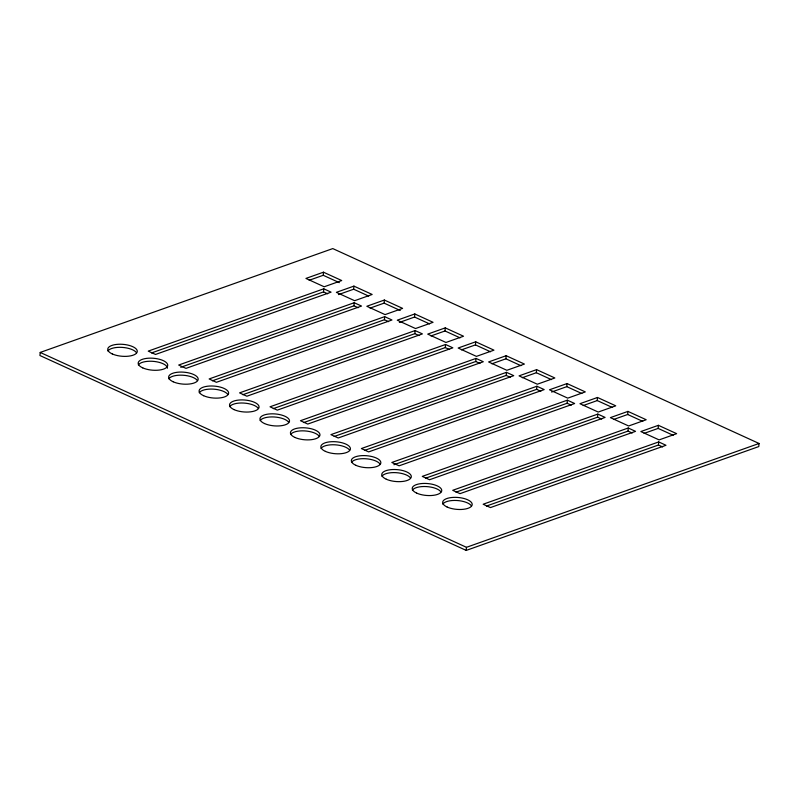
<?xml version="1.0" encoding="UTF-8"?>
<svg xmlns="http://www.w3.org/2000/svg" width="799" height="799" viewBox="0 0 799 799"><rect width="100%" height="100%" fill="white"/><g stroke="black" fill="none" stroke-linecap="round" stroke-linejoin="round"><path stroke-width="1.2" d="M40.2 352.439L39.95 355.525L466.216 550.411L758.8 446.561L759.05 443.475L332.784 248.589L40.2 352.439L466.466 547.315L759.05 443.475M309.173 280.269L323.225 275.285L323.465 272.199L341.742 280.549L324.184 286.781L305.917 278.432L323.465 272.199M151.48 352.958L323.525 291.905L323.775 288.809L331.086 292.154L155.525 354.456L148.224 351.121L323.775 288.809M338.456 294.611L353.667 289.208L353.917 286.122L372.184 294.471L354.626 300.704L336.359 292.344L353.917 286.122M180.764 367.3L353.977 305.817L354.227 302.731L361.528 306.067L185.977 368.379L178.666 365.043L354.227 302.731M370.067 308.114L384.119 303.131L384.359 300.034L402.636 308.384L385.078 314.616L366.811 306.267L384.359 300.034M212.374 380.803L384.419 319.74L384.669 316.654L391.979 319.99L216.419 382.302L209.118 378.956L384.669 316.654M399.35 322.446L414.561 317.043L414.811 313.957L433.078 322.307L415.52 328.539L397.253 320.189L414.811 313.957M242.826 394.726L414.871 333.662L415.12 330.566L422.421 333.912L246.871 396.224L239.56 392.878L415.12 330.566M430.971 335.95L445.013 330.966L445.263 327.88L463.53 336.229L445.972 342.461L427.705 334.112L445.263 327.88M273.278 408.639L445.313 347.575L445.562 344.489L452.873 347.835L277.313 410.137L270.012 406.801L445.562 344.489M461.413 349.872L475.455 344.888L475.705 341.792L493.972 350.152L476.424 356.384L458.147 348.024L475.705 341.792M303.72 422.561L475.765 361.498L476.014 358.411L483.315 361.747L307.765 424.059L300.454 420.713L476.014 358.411M466.216 550.411L466.466 547.315M491.864 363.795L505.907 358.801L506.157 355.715L524.424 364.064L506.866 370.297L488.598 361.947L506.157 355.715M334.172 436.484L506.206 375.42L506.456 372.334L513.767 375.67L338.217 437.982L330.906 434.636L506.456 372.334M522.306 377.707L536.349 372.724L536.598 369.637L554.866 377.987L537.318 384.219L519.04 375.87L536.598 369.637M364.614 450.396L536.658 389.343L536.908 386.247L544.209 389.592L368.659 451.894L361.348 448.559L536.908 386.247M551.59 392.049L566.801 386.646L567.05 383.56L585.317 391.909L567.759 398.142L549.492 389.782L567.05 383.56M393.897 464.738L567.1 403.255L567.35 400.169L574.661 403.515L399.11 465.817L391.8 462.481L567.35 400.169M583.2 405.552L597.243 400.569L597.492 397.473L615.759 405.832L598.211 412.054L579.944 403.705L597.492 397.473M425.507 478.241L597.552 417.178L597.802 414.092L605.113 417.428L429.552 479.74L422.252 476.394L597.802 414.092M613.652 419.465L627.694 414.481L627.944 411.395L646.211 419.745L628.653 425.977L610.386 417.627L627.944 411.395M455.959 492.164L628.004 431.1L628.244 428.004L635.555 431.35L460.004 493.662L452.693 490.316L628.244 428.004M644.094 433.388L658.146 428.404L658.386 425.318L676.663 433.667L659.105 439.899L640.838 431.55L658.386 425.318M486.401 506.077L658.446 445.013L658.696 441.927L666.006 445.273L490.446 507.575L483.145 504.239L658.696 441.927M323.225 275.285L339.335 282.656M353.667 289.208L368.709 296.079M384.119 303.131L400.239 310.491M414.561 317.043L429.602 323.925M445.013 330.966L460.054 337.847M475.455 344.888L490.506 351.76M505.907 358.801L520.948 365.682M536.349 372.724L551.4 379.605M566.801 386.646L581.842 393.527M597.243 400.569L612.294 407.44M627.694 414.481L642.736 421.363M658.146 428.404L673.187 435.285M323.525 291.905L327.7 293.812M353.977 305.817L358.152 307.725M384.419 319.74L388.594 321.647M414.871 333.662L419.046 335.57M445.313 347.575L449.487 349.493M475.765 361.498L479.939 363.405M506.206 375.42L510.381 377.328M536.658 389.343L540.833 391.25M567.1 403.255L571.285 405.163M597.552 417.178L601.727 419.085M628.004 431.1L632.179 433.008M658.446 445.013L662.621 446.931M351.49 462.351A14.821 5.983 4.6 0 1 365.543 458.736A14.821 5.983 4.6 0 1 380.034 464.039M321.038 448.429A14.821 5.983 4.6 0 1 335.091 444.813A14.821 5.983 4.6 0 1 349.582 450.117M290.596 434.506A14.821 5.983 4.6 0 1 304.649 430.901A14.821 5.983 4.6 0 1 319.141 436.204M260.144 420.594A14.821 5.983 4.6 0 1 274.197 416.978A14.821 5.983 4.6 0 1 288.689 422.281M381.932 476.264A14.821 5.983 4.6 0 1 395.994 472.658A14.821 5.983 4.6 0 1 410.476 477.962M107.905 350.991A14.821 5.983 4.6 0 1 121.967 347.375A14.821 5.983 4.6 0 1 136.459 352.679M138.357 364.913A14.821 5.983 4.6 0 1 154.347 361.458A14.821 5.983 4.6 0 1 167.48 368.189M168.799 378.826A14.821 5.983 4.6 0 1 182.861 375.22A14.821 5.983 4.6 0 1 197.353 380.524M199.251 392.748A14.821 5.983 4.6 0 1 213.303 389.133A14.821 5.983 4.6 0 1 227.795 394.436M229.703 406.671A14.821 5.983 4.6 0 1 243.755 403.056A14.821 5.983 4.6 0 1 258.247 408.359M412.384 490.187A14.821 5.983 4.6 0 1 426.436 486.571A14.821 5.983 4.6 0 1 440.928 491.874M442.826 504.109A14.821 5.983 4.6 0 1 456.888 500.494A14.821 5.983 4.6 0 1 471.38 505.797M355.845 465.298A14.821 5.983 4.6 0 0 380.434 464.059A14.821 5.983 4.6 0 0 361.977 455.63A14.821 5.983 4.6 0 0 355.845 465.298M294.951 437.452A14.821 5.983 4.6 0 0 319.54 436.224A14.821 5.983 4.6 0 0 301.083 427.785A14.821 5.983 4.6 0 0 294.951 437.452M325.393 451.375A14.821 5.983 4.6 0 0 349.992 450.147A14.821 5.983 4.6 0 0 331.525 441.707A14.821 5.983 4.6 0 0 325.393 451.375M264.499 423.54A14.821 5.983 4.6 0 0 289.088 422.301A14.821 5.983 4.6 0 0 270.631 413.862A14.821 5.983 4.6 0 0 264.499 423.54M416.738 493.133A14.821 5.983 4.6 0 0 441.328 491.904A14.821 5.983 4.6 0 0 422.871 483.465A14.821 5.983 4.6 0 0 416.738 493.133M386.297 479.22A14.821 5.983 4.6 0 0 410.886 477.982A14.821 5.983 4.6 0 0 392.429 469.542A14.821 5.983 4.6 0 0 386.297 479.22M112.269 353.937A14.821 5.983 4.6 0 0 136.859 352.709A14.821 5.983 4.6 0 0 118.402 344.269A14.821 5.983 4.6 0 0 112.269 353.937M142.711 367.86A14.821 5.983 4.6 0 0 167.301 366.621A14.821 5.983 4.6 0 0 148.844 358.182A14.821 5.983 4.6 0 0 142.711 367.86M173.163 381.772A14.821 5.983 4.6 0 0 197.752 380.544A14.821 5.983 4.6 0 0 179.296 372.104A14.821 5.983 4.6 0 0 173.163 381.772M203.605 395.695A14.821 5.983 4.6 0 0 228.194 394.466A14.821 5.983 4.6 0 0 209.738 386.027A14.821 5.983 4.6 0 0 203.605 395.695M234.057 409.617A14.821 5.983 4.6 0 0 258.646 408.389A14.821 5.983 4.6 0 0 240.189 399.949A14.821 5.983 4.6 0 0 234.057 409.617M447.19 507.055A14.821 5.983 4.6 0 0 471.78 505.827A14.821 5.983 4.6 0 0 453.323 497.387A14.821 5.983 4.6 0 0 447.19 507.055"/></g></svg>
